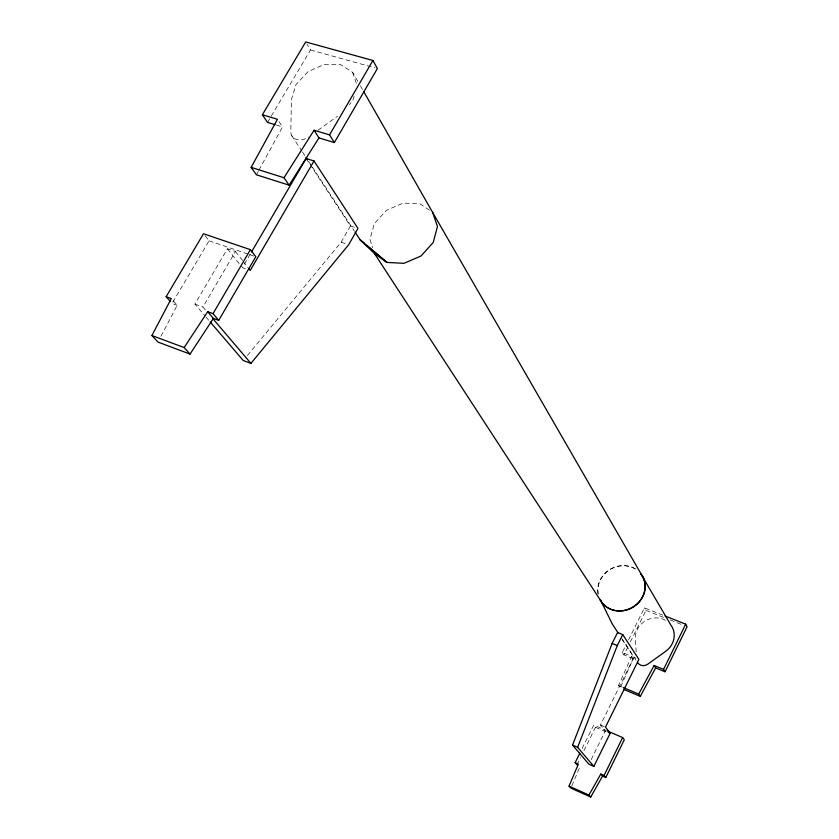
<?xml version="1.0" encoding="UTF-8"?>
<svg xmlns="http://www.w3.org/2000/svg" width="839" height="839" viewBox="0 0 839 839"><rect width="100%" height="100%" fill="white"/><g stroke="black" fill="none" stroke-linecap="round" stroke-linejoin="round"><path stroke-width="0.63" stroke-dasharray="4.2 3.15" d="M354.089 96.16L352.747 100.858L349.286 104.613M571.862 785.797L580.179 766.164M631.61 656.276L633.214 658.688L620.168 687.917L618.511 685.589L631.61 656.276L622.307 652.459L626.282 644.446M591.17 759.641L605.244 731.073L600.483 724.99L633.906 657.325L621.846 638.982M582.109 748.566L593.739 725.085L606.45 730.58M576.959 764.738L580.431 757.711M583.902 750.695L595.48 727.287L593.739 725.085M628.558 639.874L644.446 607.824L662.642 615.039M633.214 658.688L623.933 654.881L628.002 646.691M630.32 642.003L645.988 610.393L644.446 607.824M160.973 336.313L177.197 305.291L172.991 300.488M256.419 174.795L258.286 171.376M258.905 170.233L282.491 126.93L278.705 121.173M247.4 355.526L341.137 242.209L350.419 225.964L311.101 166.143M250.2 254.196L242.314 267.704L246.834 269.267M205.45 309.948L202.923 306.98L235.486 251.49L227.474 248.753L194.921 304.096L205.094 315.978M205.094 235.769L209.1 240.824L172.047 303.424L177.197 305.291M267.515 122.41L310.524 49.973L306.917 43.953M317.95 130.307L337.561 116.222M310.524 49.973L374.865 67.844M276.251 125.042L282.491 126.93M350.419 225.964L356.89 228.051M341.137 242.209L347.608 244.338M209.1 240.824L248.438 254.217M249.665 254.637L255.811 256.724M194.921 304.096L202.923 306.98M645.988 610.393L665.327 618.07M670.162 619.99L681.037 624.31M633.906 657.325L635.899 658.143M618.511 685.589L622.077 687.078M600.483 724.99L605.475 727.14M595.48 727.287L606.293 731.954M357.813 81.341L352.632 72.343L340.624 64.624L324.336 64.393L308.06 71.661L296.052 84.508L291.437 99.579L290.797 131.576A12.805 9.806 -33.7 0 0 296.649 139.505A12.805 9.806 -33.7 0 0 308.668 136.967M429.411 210.159L419.961 203.772L403.108 203.09L386.443 210.337L374.32 223.604L369.947 239.43L372.621 247.715M205.943 316.974L209.331 320.928M227.474 248.753L241.538 266.708M235.486 251.49L242.461 260.457M243.237 261.453L247.893 267.442M622.307 652.459L623.933 654.881M291.741 135.656L301.715 150.852M302.428 151.932L305.281 156.274M308.846 161.696L311.689 166.038M312.402 167.118L354.436 231.134M621.689 638.343L636.035 660.199M306.099 158.529L310.388 165.052M360.403 85.83L362.993 90.329M352.632 72.343L356.701 84.382M636.182 651.924L635.354 638.993A19.811 18.311 -29.7 0 1 645.548 620.776A19.811 18.311 -29.7 0 1 666.439 620.912M598.039 593.949A24.237 22.045 -30.6 0 1 608.862 570.111A24.237 22.045 -30.6 0 1 635.291 568.905M598.228 594.033A24.237 22.045 -30.6 0 1 609.051 570.184A24.237 22.045 -30.6 0 1 635.49 568.978"/><path stroke-width="1.26" d="M572.534 745.074L612.124 643.482L617.588 632.501L622.748 634.588L638.899 659.381L605.475 727.14L610.205 733.223L593.876 766.406L588.915 764.203L572.534 745.074L577.631 747.318L593.876 766.406M577.631 747.318L617.273 645.59L622.748 634.588M590.719 797.05L588.926 795.068L600.808 774.051L602.549 776.096L590.719 797.05L570.877 788.104L569.031 786.101L578.365 764.088L575.135 762.661L579.791 753.265M685.673 624.164L687.089 626.702L665.065 671.777L663.576 669.375L685.673 624.164L665.065 615.994M622.643 737.565L624.3 739.736L605.789 777.533L604.059 775.488L622.643 737.565L607.614 731.084M190.044 354.089L157.963 342.06L151.911 335.527L171.313 298.558L166.143 296.691L203.489 233.756L250.421 249.665L255.811 256.724L218.717 320.341L213.421 318.421L207.705 311.699L184.15 347.577L190.044 354.089L213.421 318.421M640.293 696.36L655.647 667.907L654.116 665.495L638.699 694.052L640.293 696.36L623.713 689.406M289.098 185.167L256.419 174.795L251.155 167.37L277.436 119.264L262.387 114.744L305.721 41.95L372.915 60.481L377.382 68.546L334.362 142.567L318.946 137.921L314.069 130.244L283.991 177.732L289.098 185.167L318.946 137.921M251.522 251.952L306.099 158.529L314.017 160.973L250.221 270.431L248.669 268.438M334.362 142.567L329.559 134.88L372.915 60.481M218.717 320.341L213.033 313.629L250.421 249.665M210.18 321.924L243.258 360.539L250.924 363.392L348.688 244.694L357.97 228.407L314.017 160.973M314.069 130.244L329.559 134.88M275.003 124.675L267.515 122.41L262.387 114.744M251.155 167.37L283.991 177.732M207.705 311.699L213.033 313.629M151.911 335.527L184.15 347.577M612.124 643.482L617.273 645.59M654.116 665.495L663.576 669.375M655.647 667.907L665.065 671.777M623.262 687.581L638.699 694.052M608.223 732.363L610.205 733.223M600.808 774.051L604.059 775.488M602.549 776.096L605.789 777.533M569.031 786.101L588.926 795.068M355.149 232.214L360.13 239.807L374.54 253.64L386.978 262.429L403.999 263.32L420.968 256.021L433.239 242.481L437.465 226.446L432.557 212.288L363.644 91.461M364.105 243.163L360.13 239.807L386.978 262.429L367.094 245.67M166.143 296.691L170.359 301.505M575.135 762.661L576.959 764.738M213.033 318.851L250.924 363.392M305.994 157.354L307.42 159.525M618.091 632.879L612.355 624.132L601.563 602.192M374.54 253.64L601.752 602.276M432.557 212.288L641.227 574.191A24.237 22.045 -30.6 0 1 633.529 606.87A24.237 22.045 -30.6 0 1 600.409 600.158M600.221 600.074A24.237 22.045 -30.6 0 0 633.34 606.786A24.237 22.045 -30.6 0 0 641.027 574.117L670.833 625.024A19.811 18.311 -29.7 0 1 665.715 651.295L647.718 664.215A7.215 6.702 -31.5 0 1 637.472 662.38"/></g></svg>
